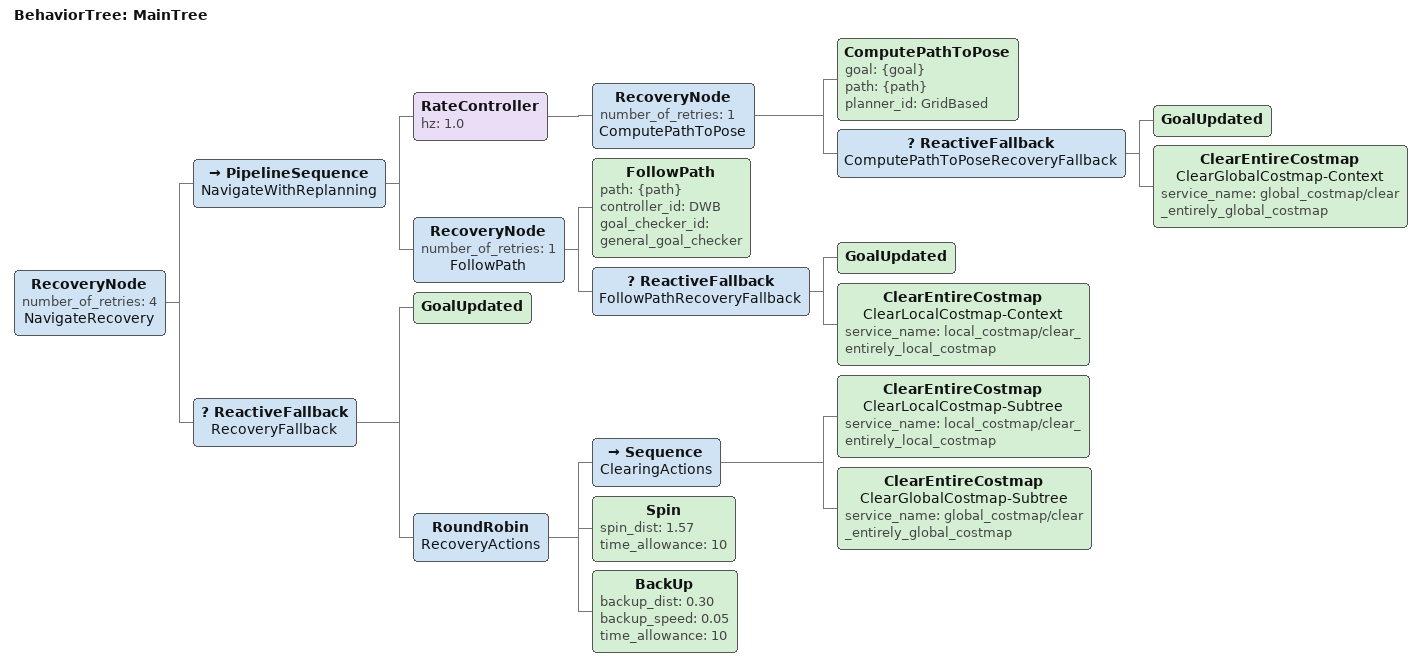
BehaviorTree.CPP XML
<?xml version="1.0"?>
<root main_tree_to_execute="MainTree">
  <BehaviorTree ID="MainTree">
    <RecoveryNode number_of_retries="4" name="NavigateRecovery">
      <PipelineSequence name="NavigateWithReplanning">
        <RateController hz="1.0">
          <RecoveryNode number_of_retries="1" name="ComputePathToPose">
            <ComputePathToPose goal="{goal}" path="{path}" planner_id="GridBased"/>
            <ReactiveFallback name="ComputePathToPoseRecoveryFallback">
              <GoalUpdated/>
              <ClearEntireCostmap name="ClearGlobalCostmap-Context" service_name="global_costmap/clear_entirely_global_costmap"/>
            </ReactiveFallback>
          </RecoveryNode>
        </RateController>
        <RecoveryNode number_of_retries="1" name="FollowPath">
          <FollowPath path="{path}" controller_id="DWB" goal_checker_id="general_goal_checker"/>
          <ReactiveFallback name="FollowPathRecoveryFallback">
            <GoalUpdated/>
            <ClearEntireCostmap name="ClearLocalCostmap-Context" service_name="local_costmap/clear_entirely_local_costmap"/>
          </ReactiveFallback>
        </RecoveryNode>
      </PipelineSequence>
      <ReactiveFallback name="RecoveryFallback">
        <GoalUpdated/>
        <RoundRobin name="RecoveryActions">
          <Sequence name="ClearingActions">
            <ClearEntireCostmap name="ClearLocalCostmap-Subtree" service_name="local_costmap/clear_entirely_local_costmap"/>
            <ClearEntireCostmap name="ClearGlobalCostmap-Subtree" service_name="global_costmap/clear_entirely_global_costmap"/>
          </Sequence>
          <Spin spin_dist="1.57" time_allowance="10"/>
          <BackUp backup_dist="0.30" backup_speed="0.05" time_allowance="10"/>
        </RoundRobin>
      </ReactiveFallback>
    </RecoveryNode>
  </BehaviorTree>
</root>
